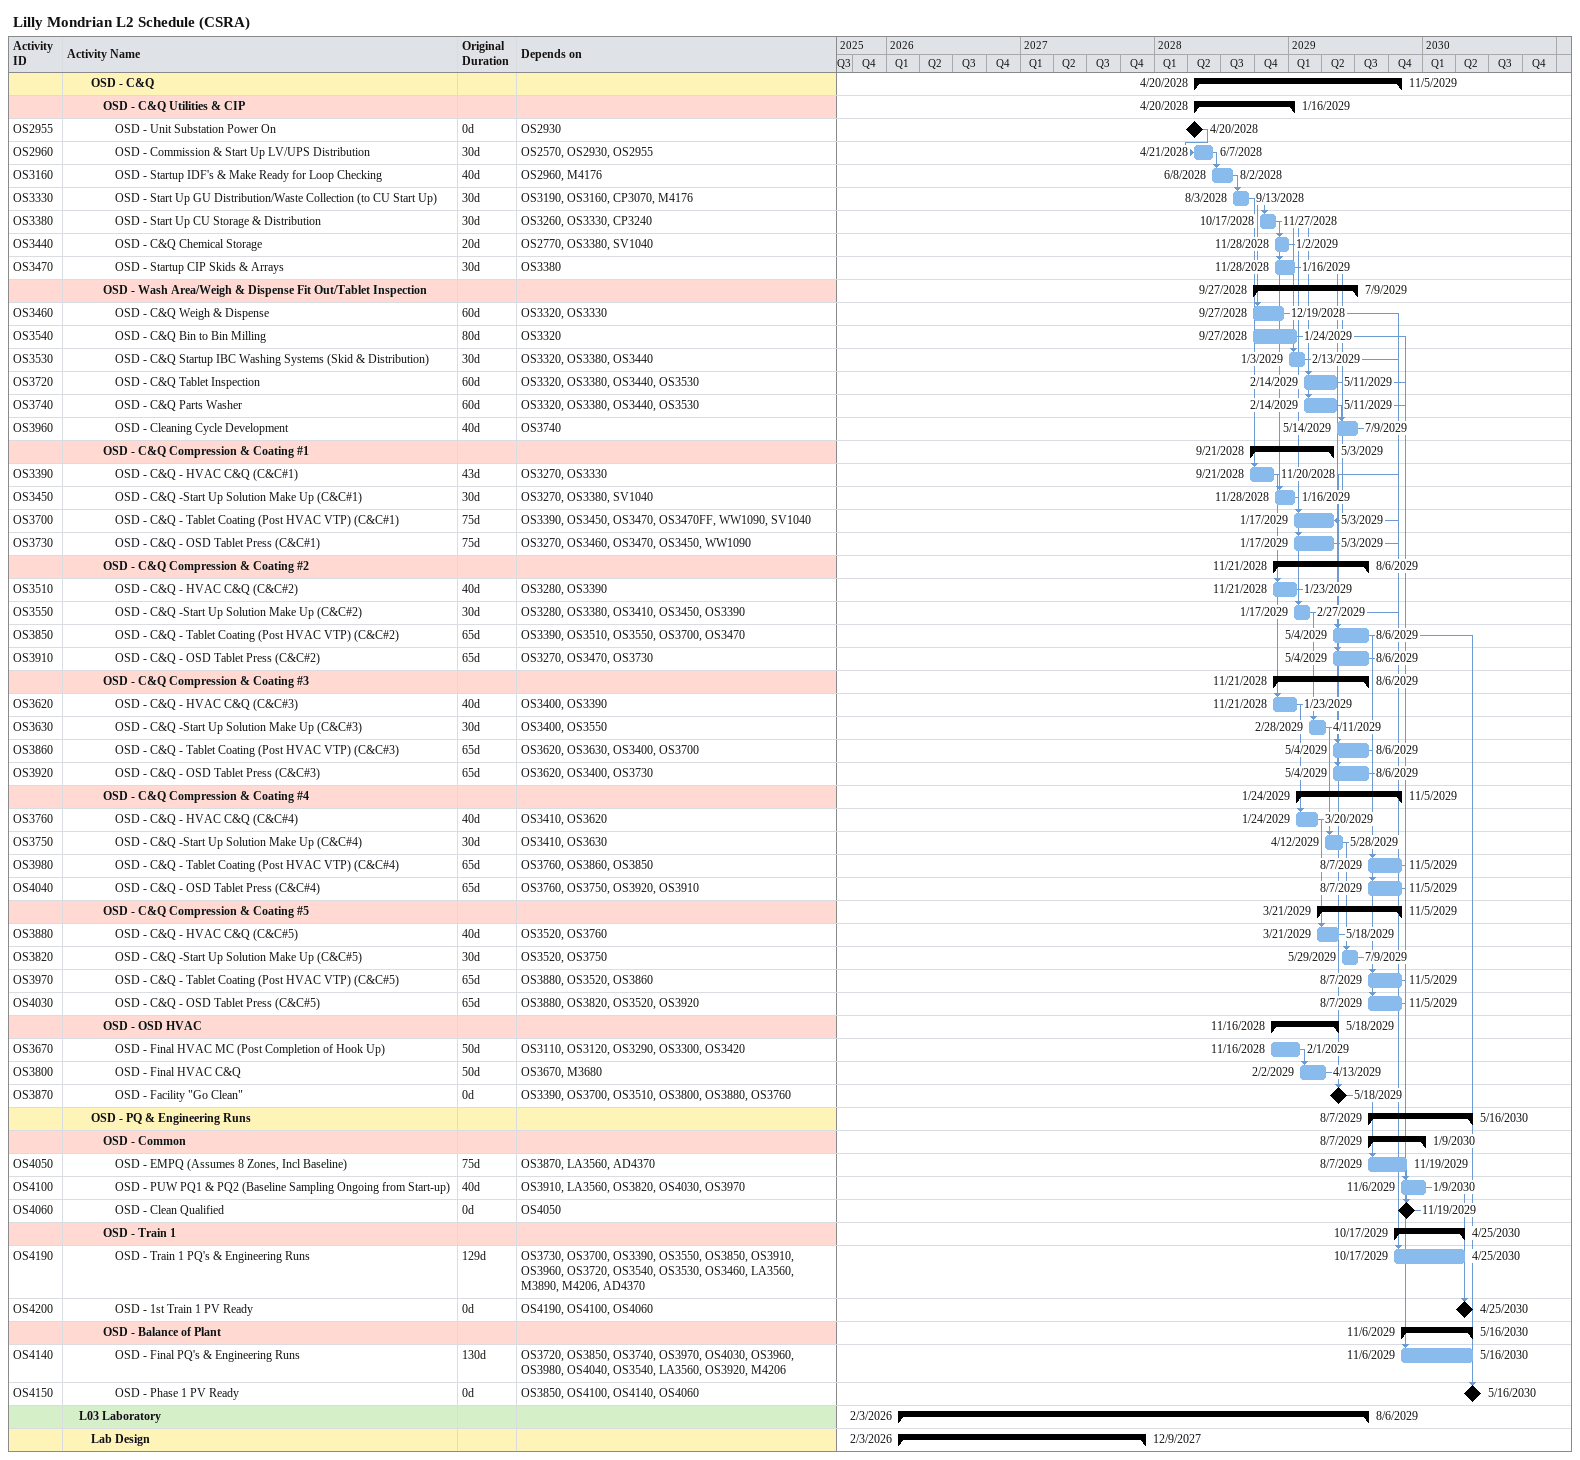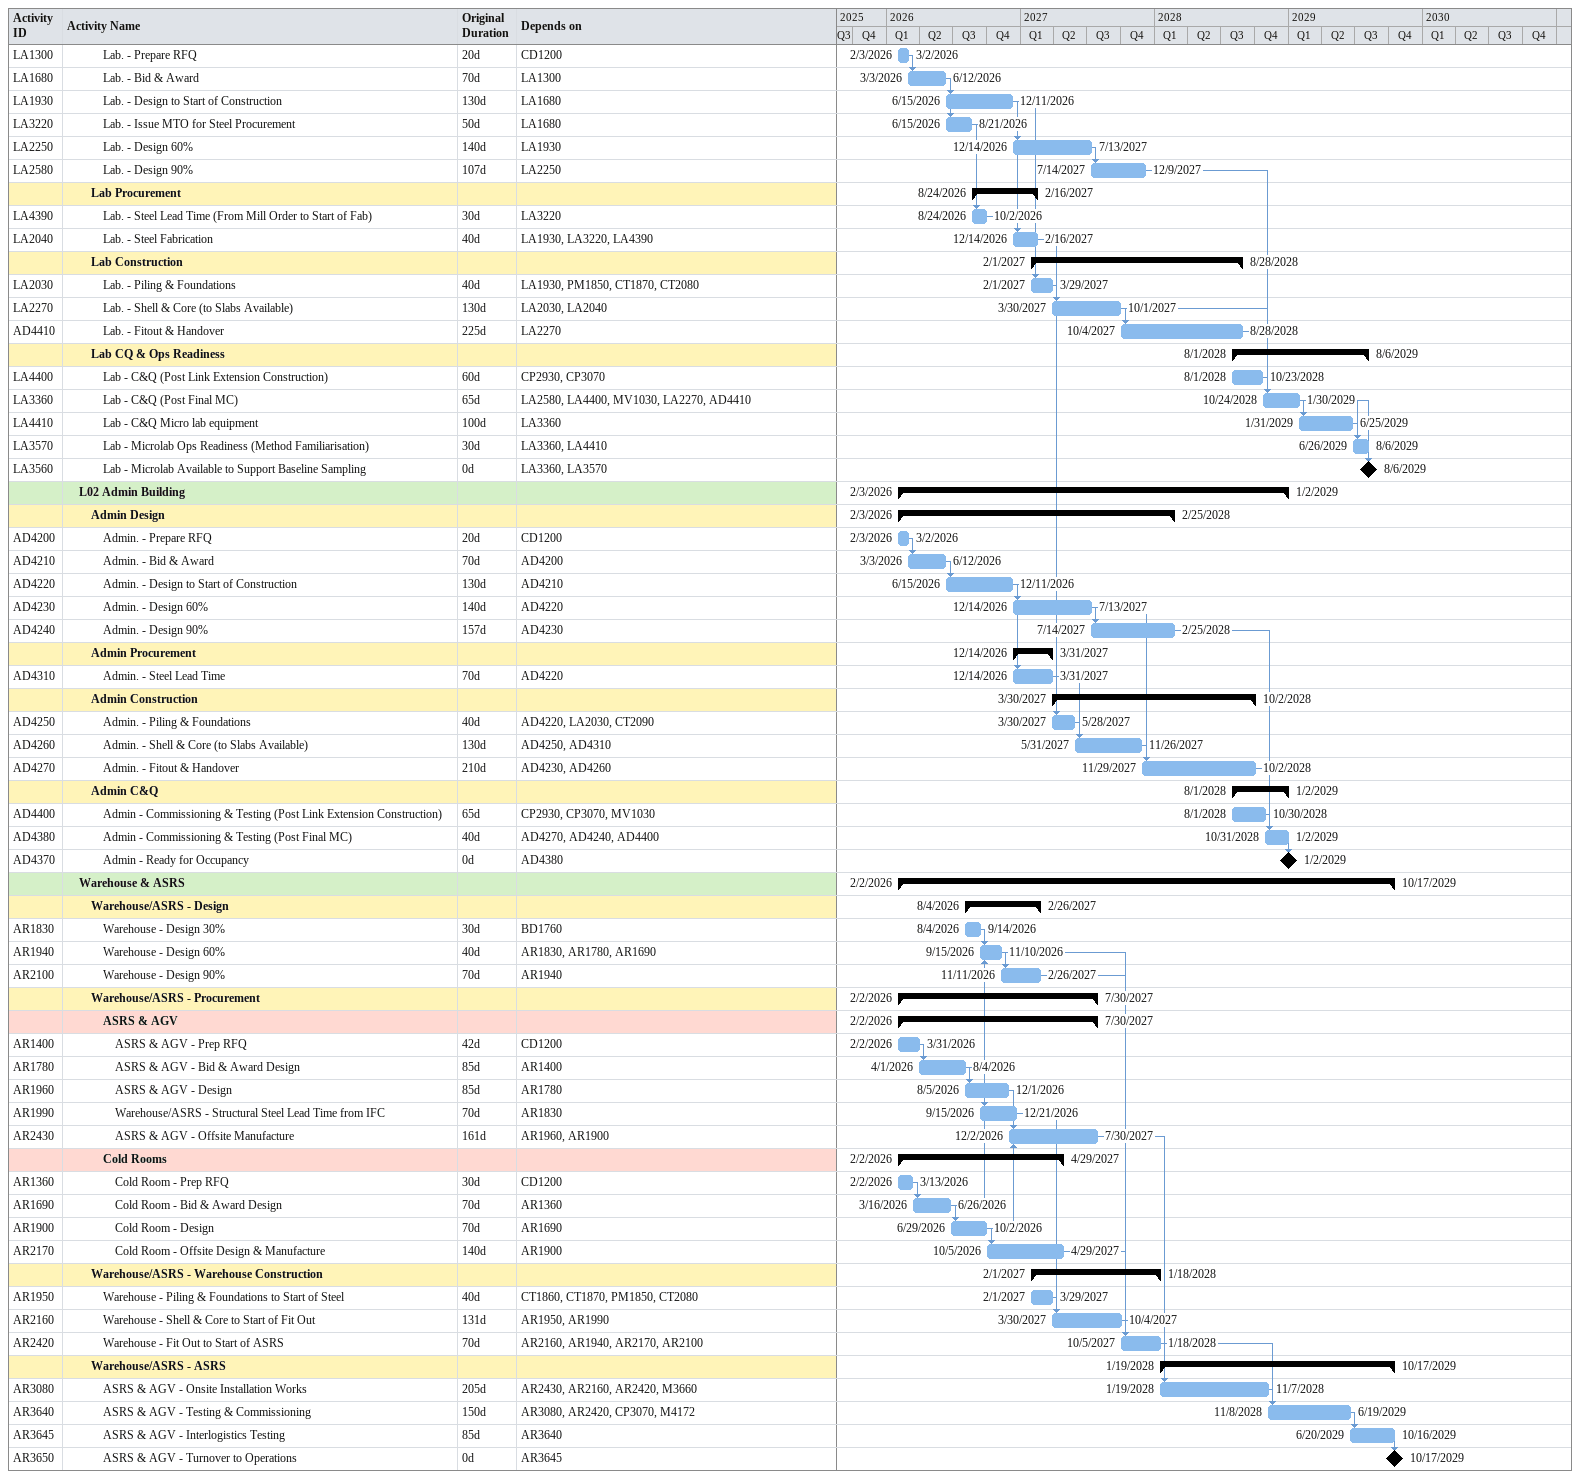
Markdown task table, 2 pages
Lilly Mondrian L2 Schedule (CSRA)

| ID | Level | Task | Original duration | Start | Finish | Predecessors |
|---|---|---|---|---|---|---|
|  | 3 | **OSD - C&Q** |  | 2028-04-20 | 2029-11-05 |  |
|  | 4 | **OSD - C&Q Utilities & CIP** |  | 2028-04-20 | 2029-01-16 |  |
| OS2955 | 5 | OSD - Unit Substation Power On | 0d | 2028-04-20 | 2028-04-20 | OS2930 |
| OS2960 | 5 | OSD - Commission & Start Up LV/UPS Distribution | 30d | 2028-04-21 | 2028-06-07 | OS2570, OS2930, OS2955 |
| OS3160 | 5 | OSD - Startup IDF's & Make Ready for Loop Checking | 40d | 2028-06-08 | 2028-08-02 | OS2960, M4176 |
| OS3330 | 5 | OSD - Start Up GU Distribution/Waste Collection (to CU Start Up) | 30d | 2028-08-03 | 2028-09-13 | OS3190, OS3160, CP3070, M4176 |
| OS3380 | 5 | OSD - Start Up CU Storage & Distribution | 30d | 2028-10-17 | 2028-11-27 | OS3260, OS3330, CP3240 |
| OS3440 | 5 | OSD - C&Q Chemical Storage | 20d | 2028-11-28 | 2029-01-02 | OS2770, OS3380, SV1040 |
| OS3470 | 5 | OSD - Startup CIP Skids & Arrays | 30d | 2028-11-28 | 2029-01-16 | OS3380 |
|  | 4 | **OSD - Wash Area/Weigh & Dispense Fit Out/Tablet Inspection** |  | 2028-09-27 | 2029-07-09 |  |
| OS3460 | 5 | OSD - C&Q Weigh & Dispense | 60d | 2028-09-27 | 2028-12-19 | OS3320, OS3330 |
| OS3540 | 5 | OSD - C&Q Bin to Bin Milling | 80d | 2028-09-27 | 2029-01-24 | OS3320 |
| OS3530 | 5 | OSD - C&Q Startup IBC Washing Systems (Skid & Distribution) | 30d | 2029-01-03 | 2029-02-13 | OS3320, OS3380, OS3440 |
| OS3720 | 5 | OSD - C&Q Tablet Inspection | 60d | 2029-02-14 | 2029-05-11 | OS3320, OS3380, OS3440, OS3530 |
| OS3740 | 5 | OSD - C&Q Parts Washer | 60d | 2029-02-14 | 2029-05-11 | OS3320, OS3380, OS3440, OS3530 |
| OS3960 | 5 | OSD - Cleaning Cycle Development | 40d | 2029-05-14 | 2029-07-09 | OS3740 |
|  | 4 | **OSD - C&Q Compression & Coating #1** |  | 2028-09-21 | 2029-05-03 |  |
| OS3390 | 5 | OSD - C&Q - HVAC C&Q (C&C#1) | 43d | 2028-09-21 | 2028-11-20 | OS3270, OS3330 |
| OS3450 | 5 | OSD - C&Q -Start Up Solution Make Up (C&C#1) | 30d | 2028-11-28 | 2029-01-16 | OS3270, OS3380, SV1040 |
| OS3700 | 5 | OSD - C&Q - Tablet Coating (Post HVAC VTP) (C&C#1) | 75d | 2029-01-17 | 2029-05-03 | OS3390, OS3450, OS3470, OS3470FF, WW1090, SV1040 |
| OS3730 | 5 | OSD - C&Q - OSD Tablet Press (C&C#1) | 75d | 2029-01-17 | 2029-05-03 | OS3270, OS3460, OS3470, OS3450, WW1090 |
|  | 4 | **OSD - C&Q Compression & Coating #2** |  | 2028-11-21 | 2029-08-06 |  |
| OS3510 | 5 | OSD - C&Q - HVAC C&Q (C&C#2) | 40d | 2028-11-21 | 2029-01-23 | OS3280, OS3390 |
| OS3550 | 5 | OSD - C&Q -Start Up Solution Make Up (C&C#2) | 30d | 2029-01-17 | 2029-02-27 | OS3280, OS3380, OS3410, OS3450, OS3390 |
| OS3850 | 5 | OSD - C&Q - Tablet Coating (Post HVAC VTP) (C&C#2) | 65d | 2029-05-04 | 2029-08-06 | OS3390, OS3510, OS3550, OS3700, OS3470 |
| OS3910 | 5 | OSD - C&Q - OSD Tablet Press (C&C#2) | 65d | 2029-05-04 | 2029-08-06 | OS3270, OS3470, OS3730 |
|  | 4 | **OSD - C&Q Compression & Coating #3** |  | 2028-11-21 | 2029-08-06 |  |
| OS3620 | 5 | OSD - C&Q - HVAC C&Q (C&C#3) | 40d | 2028-11-21 | 2029-01-23 | OS3400, OS3390 |
| OS3630 | 5 | OSD - C&Q -Start Up Solution Make Up (C&C#3) | 30d | 2029-02-28 | 2029-04-11 | OS3400, OS3550 |
| OS3860 | 5 | OSD - C&Q - Tablet Coating (Post HVAC VTP) (C&C#3) | 65d | 2029-05-04 | 2029-08-06 | OS3620, OS3630, OS3400, OS3700 |
| OS3920 | 5 | OSD - C&Q - OSD Tablet Press (C&C#3) | 65d | 2029-05-04 | 2029-08-06 | OS3620, OS3400, OS3730 |
|  | 4 | **OSD - C&Q Compression & Coating #4** |  | 2029-01-24 | 2029-11-05 |  |
| OS3760 | 5 | OSD - C&Q - HVAC C&Q (C&C#4) | 40d | 2029-01-24 | 2029-03-20 | OS3410, OS3620 |
| OS3750 | 5 | OSD - C&Q -Start Up Solution Make Up (C&C#4) | 30d | 2029-04-12 | 2029-05-28 | OS3410, OS3630 |
| OS3980 | 5 | OSD - C&Q - Tablet Coating (Post HVAC VTP) (C&C#4) | 65d | 2029-08-07 | 2029-11-05 | OS3760, OS3860, OS3850 |
| OS4040 | 5 | OSD - C&Q - OSD Tablet Press (C&C#4) | 65d | 2029-08-07 | 2029-11-05 | OS3760, OS3750, OS3920, OS3910 |
|  | 4 | **OSD - C&Q Compression & Coating #5** |  | 2029-03-21 | 2029-11-05 |  |
| OS3880 | 5 | OSD - C&Q - HVAC C&Q (C&C#5) | 40d | 2029-03-21 | 2029-05-18 | OS3520, OS3760 |
| OS3820 | 5 | OSD - C&Q -Start Up Solution Make Up (C&C#5) | 30d | 2029-05-29 | 2029-07-09 | OS3520, OS3750 |
| OS3970 | 5 | OSD - C&Q - Tablet Coating (Post HVAC VTP) (C&C#5) | 65d | 2029-08-07 | 2029-11-05 | OS3880, OS3520, OS3860 |
| OS4030 | 5 | OSD - C&Q - OSD Tablet Press (C&C#5) | 65d | 2029-08-07 | 2029-11-05 | OS3880, OS3820, OS3520, OS3920 |
|  | 4 | **OSD - OSD HVAC** |  | 2028-11-16 | 2029-05-18 |  |
| OS3670 | 5 | OSD - Final HVAC MC (Post Completion of Hook Up) | 50d | 2028-11-16 | 2029-02-01 | OS3110, OS3120, OS3290, OS3300, OS3420 |
| OS3800 | 5 | OSD - Final HVAC C&Q | 50d | 2029-02-02 | 2029-04-13 | OS3670, M3680 |
| OS3870 | 5 | OSD - Facility "Go Clean" | 0d | 2029-05-18 | 2029-05-18 | OS3390, OS3700, OS3510, OS3800, OS3880, OS3760 |
|  | 3 | **OSD - PQ & Engineering Runs** |  | 2029-08-07 | 2030-05-16 |  |
|  | 4 | **OSD - Common** |  | 2029-08-07 | 2030-01-09 |  |
| OS4050 | 5 | OSD - EMPQ (Assumes 8 Zones, Incl Baseline) | 75d | 2029-08-07 | 2029-11-19 | OS3870, LA3560, AD4370 |
| OS4100 | 5 | OSD - PUW PQ1 & PQ2 (Baseline Sampling Ongoing from Start-up) | 40d | 2029-11-06 | 2030-01-09 | OS3910, LA3560, OS3820, OS4030, OS3970 |
| OS4060 | 5 | OSD - Clean Qualified | 0d | 2029-11-19 | 2029-11-19 | OS4050 |
|  | 4 | **OSD - Train 1** |  | 2029-10-17 | 2030-04-25 |  |
| OS4190 | 5 | OSD - Train 1 PQ's & Engineering Runs | 129d | 2029-10-17 | 2030-04-25 | OS3730, OS3700, OS3390, OS3550, OS3850, OS3910, OS3960, OS3720, OS3540, OS3530, OS3460, LA3560, M3890, M4206, AD4370 |
| OS4200 | 5 | OSD - 1st Train 1 PV Ready | 0d | 2030-04-25 | 2030-04-25 | OS4190, OS4100, OS4060 |
|  | 4 | **OSD - Balance of Plant** |  | 2029-11-06 | 2030-05-16 |  |
| OS4140 | 5 | OSD - Final PQ's & Engineering Runs | 130d | 2029-11-06 | 2030-05-16 | OS3720, OS3850, OS3740, OS3970, OS4030, OS3960, OS3980, OS4040, OS3540, LA3560, OS3920, M4206 |
| OS4150 | 5 | OSD - Phase 1 PV Ready | 0d | 2030-05-16 | 2030-05-16 | OS3850, OS4100, OS4140, OS4060 |
|  | 2 | **L03 Laboratory** |  | 2026-02-03 | 2029-08-06 |  |
|  | 3 | **Lab Design** |  | 2026-02-03 | 2027-12-09 |  |
| LA1300 | 4 | Lab. - Prepare RFQ | 20d | 2026-02-03 | 2026-03-02 | CD1200 |
| LA1680 | 4 | Lab. - Bid & Award | 70d | 2026-03-03 | 2026-06-12 | LA1300 |
| LA1930 | 4 | Lab. - Design to Start of Construction | 130d | 2026-06-15 | 2026-12-11 | LA1680 |
| LA3220 | 4 | Lab. - Issue MTO for Steel Procurement | 50d | 2026-06-15 | 2026-08-21 | LA1680 |
| LA2250 | 4 | Lab. - Design 60% | 140d | 2026-12-14 | 2027-07-13 | LA1930 |
| LA2580 | 4 | Lab. - Design 90% | 107d | 2027-07-14 | 2027-12-09 | LA2250 |
|  | 3 | **Lab Procurement** |  | 2026-08-24 | 2027-02-16 |  |
| LA4390 | 4 | Lab. - Steel Lead Time (From Mill Order to Start of Fab) | 30d | 2026-08-24 | 2026-10-02 | LA3220 |
| LA2040 | 4 | Lab. - Steel Fabrication | 40d | 2026-12-14 | 2027-02-16 | LA1930, LA3220, LA4390 |
|  | 3 | **Lab Construction** |  | 2027-02-01 | 2028-08-28 |  |
| LA2030 | 4 | Lab. - Piling & Foundations | 40d | 2027-02-01 | 2027-03-29 | LA1930, PM1850, CT1870, CT2080 |
| LA2270 | 4 | Lab. - Shell & Core (to Slabs Available) | 130d | 2027-03-30 | 2027-10-01 | LA2030, LA2040 |
| AD4410 | 4 | Lab. - Fitout & Handover | 225d | 2027-10-04 | 2028-08-28 | LA2270 |
|  | 3 | **Lab CQ & Ops Readiness** |  | 2028-08-01 | 2029-08-06 |  |
| LA4400 | 4 | Lab - C&Q (Post Link Extension Construction) | 60d | 2028-08-01 | 2028-10-23 | CP2930, CP3070 |
| LA3360 | 4 | Lab - C&Q (Post Final MC) | 65d | 2028-10-24 | 2029-01-30 | LA2580, LA4400, MV1030, LA2270, AD4410 |
| LA4410 | 4 | Lab - C&Q Micro lab equipment | 100d | 2029-01-31 | 2029-06-25 | LA3360 |
| LA3570 | 4 | Lab - Microlab Ops Readiness (Method Familiarisation) | 30d | 2029-06-26 | 2029-08-06 | LA3360, LA4410 |
| LA3560 | 4 | Lab - Microlab Available to Support Baseline Sampling | 0d | 2029-08-06 | 2029-08-06 | LA3360, LA3570 |
|  | 2 | **L02 Admin Building** |  | 2026-02-03 | 2029-01-02 |  |
|  | 3 | **Admin Design** |  | 2026-02-03 | 2028-02-25 |  |
| AD4200 | 4 | Admin. - Prepare RFQ | 20d | 2026-02-03 | 2026-03-02 | CD1200 |
| AD4210 | 4 | Admin. - Bid & Award | 70d | 2026-03-03 | 2026-06-12 | AD4200 |
| AD4220 | 4 | Admin. - Design to Start of Construction | 130d | 2026-06-15 | 2026-12-11 | AD4210 |
| AD4230 | 4 | Admin. - Design 60% | 140d | 2026-12-14 | 2027-07-13 | AD4220 |
| AD4240 | 4 | Admin. - Design 90% | 157d | 2027-07-14 | 2028-02-25 | AD4230 |
|  | 3 | **Admin Procurement** |  | 2026-12-14 | 2027-03-31 |  |
| AD4310 | 4 | Admin. - Steel Lead Time | 70d | 2026-12-14 | 2027-03-31 | AD4220 |
|  | 3 | **Admin Construction** |  | 2027-03-30 | 2028-10-02 |  |
| AD4250 | 4 | Admin. - Piling & Foundations | 40d | 2027-03-30 | 2027-05-28 | AD4220, LA2030, CT2090 |
| AD4260 | 4 | Admin. - Shell & Core (to Slabs Available) | 130d | 2027-05-31 | 2027-11-26 | AD4250, AD4310 |
| AD4270 | 4 | Admin. - Fitout & Handover | 210d | 2027-11-29 | 2028-10-02 | AD4230, AD4260 |
|  | 3 | **Admin C&Q** |  | 2028-08-01 | 2029-01-02 |  |
| AD4400 | 4 | Admin - Commissioning & Testing (Post Link Extension Construction) | 65d | 2028-08-01 | 2028-10-30 | CP2930, CP3070, MV1030 |
| AD4380 | 4 | Admin - Commissioning & Testing (Post Final MC) | 40d | 2028-10-31 | 2029-01-02 | AD4270, AD4240, AD4400 |
| AD4370 | 4 | Admin - Ready for Occupancy | 0d | 2029-01-02 | 2029-01-02 | AD4380 |
|  | 2 | **Warehouse & ASRS** |  | 2026-02-02 | 2029-10-17 |  |
|  | 3 | **Warehouse/ASRS - Design** |  | 2026-08-04 | 2027-02-26 |  |
| AR1830 | 4 | Warehouse - Design 30% | 30d | 2026-08-04 | 2026-09-14 | BD1760 |
| AR1940 | 4 | Warehouse - Design 60% | 40d | 2026-09-15 | 2026-11-10 | AR1830, AR1780, AR1690 |
| AR2100 | 4 | Warehouse - Design 90% | 70d | 2026-11-11 | 2027-02-26 | AR1940 |
|  | 3 | **Warehouse/ASRS - Procurement** |  | 2026-02-02 | 2027-07-30 |  |
|  | 4 | **ASRS & AGV** |  | 2026-02-02 | 2027-07-30 |  |
| AR1400 | 5 | ASRS & AGV - Prep RFQ | 42d | 2026-02-02 | 2026-03-31 | CD1200 |
| AR1780 | 5 | ASRS & AGV - Bid & Award Design | 85d | 2026-04-01 | 2026-08-04 | AR1400 |
| AR1960 | 5 | ASRS & AGV - Design | 85d | 2026-08-05 | 2026-12-01 | AR1780 |
| AR1990 | 5 | Warehouse/ASRS - Structural Steel Lead Time from IFC | 70d | 2026-09-15 | 2026-12-21 | AR1830 |
| AR2430 | 5 | ASRS & AGV - Offsite Manufacture | 161d | 2026-12-02 | 2027-07-30 | AR1960, AR1900 |
|  | 4 | **Cold Rooms** |  | 2026-02-02 | 2027-04-29 |  |
| AR1360 | 5 | Cold Room - Prep RFQ | 30d | 2026-02-02 | 2026-03-13 | CD1200 |
| AR1690 | 5 | Cold Room - Bid & Award Design | 70d | 2026-03-16 | 2026-06-26 | AR1360 |
| AR1900 | 5 | Cold Room - Design | 70d | 2026-06-29 | 2026-10-02 | AR1690 |
| AR2170 | 5 | Cold Room - Offsite Design & Manufacture | 140d | 2026-10-05 | 2027-04-29 | AR1900 |
|  | 3 | **Warehouse/ASRS - Warehouse Construction** |  | 2027-02-01 | 2028-01-18 |  |
| AR1950 | 4 | Warehouse - Piling & Foundations to Start of Steel | 40d | 2027-02-01 | 2027-03-29 | CT1860, CT1870, PM1850, CT2080 |
| AR2160 | 4 | Warehouse - Shell & Core to Start of Fit Out | 131d | 2027-03-30 | 2027-10-04 | AR1950, AR1990 |
| AR2420 | 4 | Warehouse - Fit Out to Start of ASRS | 70d | 2027-10-05 | 2028-01-18 | AR2160, AR1940, AR2170, AR2100 |
|  | 3 | **Warehouse/ASRS - ASRS** |  | 2028-01-19 | 2029-10-17 |  |
| AR3080 | 4 | ASRS & AGV - Onsite Installation Works | 205d | 2028-01-19 | 2028-11-07 | AR2430, AR2160, AR2420, M3660 |
| AR3640 | 4 | ASRS & AGV - Testing & Commissioning | 150d | 2028-11-08 | 2029-06-19 | AR3080, AR2420, CP3070, M4172 |
| AR3645 | 4 | ASRS & AGV - Interlogistics Testing | 85d | 2029-06-20 | 2029-10-16 | AR3640 |
| AR3650 | 4 | ASRS & AGV - Turnover to Operations | 0d | 2029-10-17 | 2029-10-17 | AR3645 |
